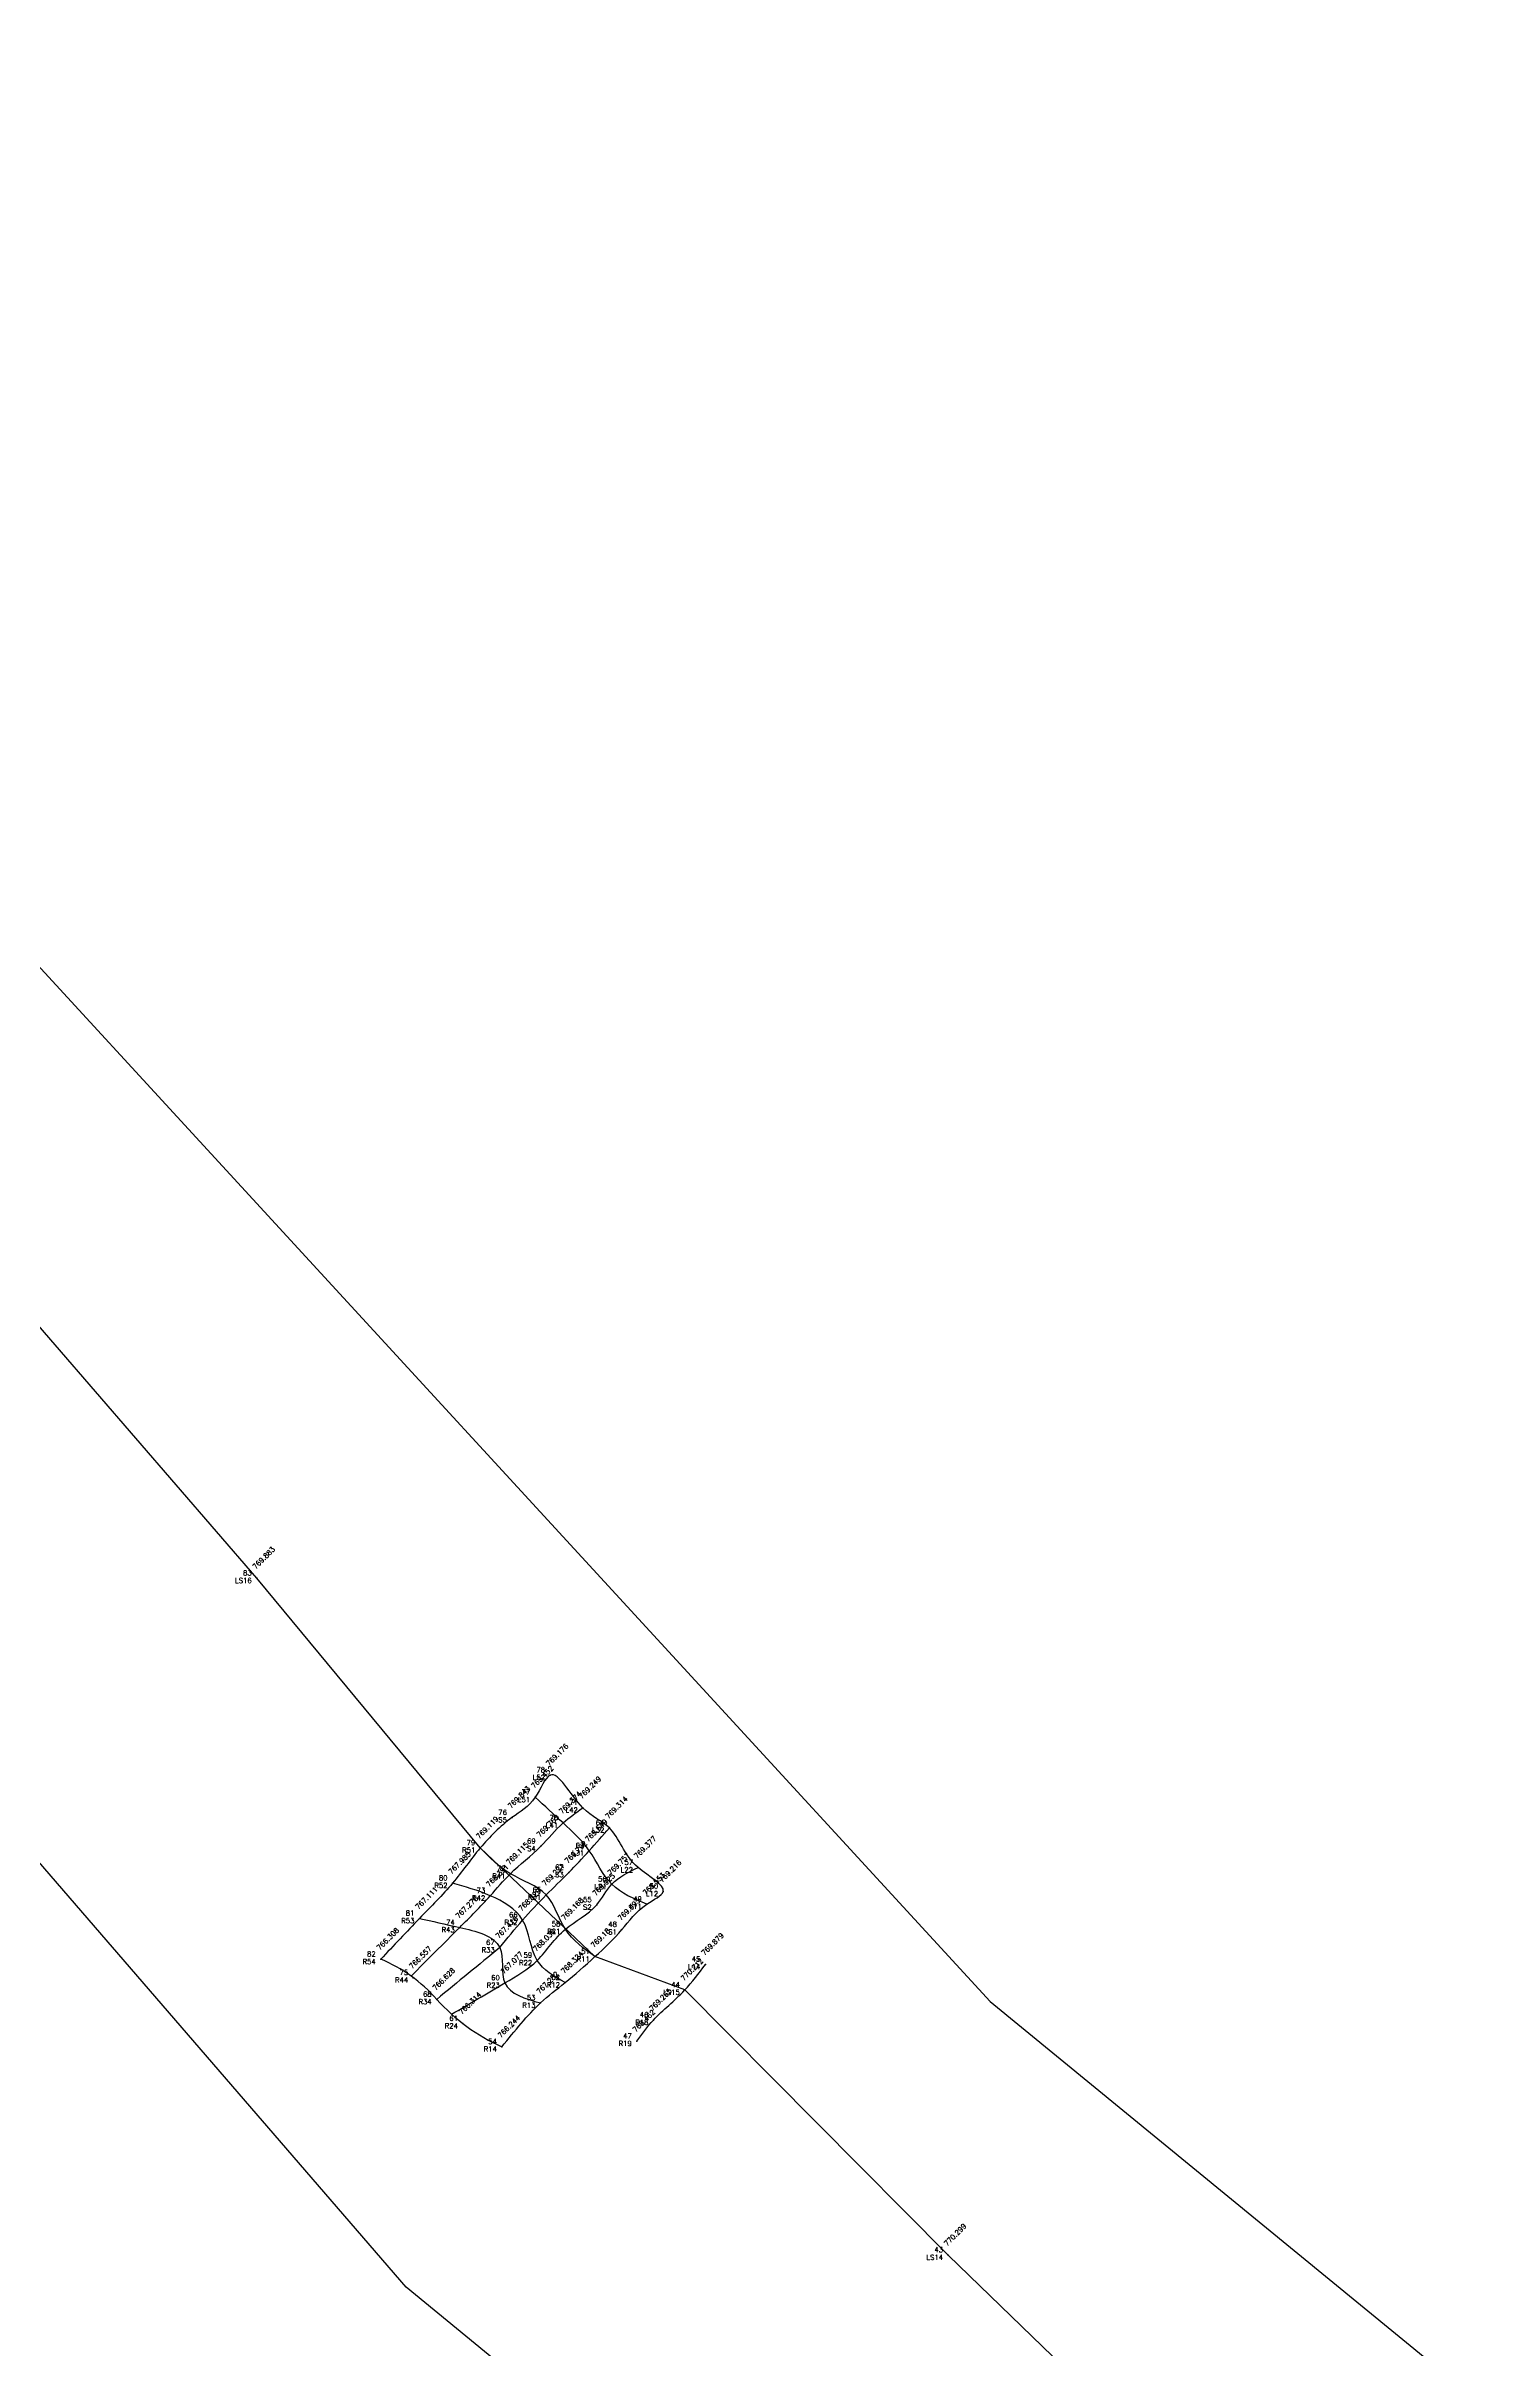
# Model space of a CAD drawing. Header units: millimetres. Extents: x 505 to 14020, y 627 to 6964.
# Drawn here: x 2699 to 3065, y 1855 to 2438 of the extents above; entities that cross this region are included whole.
import ezdxf
from ezdxf.enums import TextEntityAlignment as Align

# ---------------------------------------------------------------- set-up
doc = ezdxf.new("R2010")
doc.units = ezdxf.units.MM
for name, color, linetype in [('Boundary', 6, 'Continuous'), ('Points', 7, 'Continuous'), ('Points-ELV', 6, 'Continuous'), ('Points-NUM', 4, 'Continuous'), ('Points-TXT', 3, 'Continuous')]:
    doc.layers.add(name, color=color, linetype=linetype)
doc.styles.add('romans', font='romans.shx')

# ---------------------------------------------------------------- blocks, each defined once
blk = doc.blocks.new('POINTS')
at = {"layer": 'Points'}
blk.add_line((0, 0), (0, 0), dxfattribs=at)
blk.add_point((0, 0), dxfattribs=at)
at = {"layer": 'Points-ELV', "style": 'romans'}
blk.add_attdef('ELEV', text='', height=1, rotation=45, dxfattribs=at).set_placement((0, 0), align=Align.BOTTOM_LEFT)
at = {"layer": 'Points-NUM', "style": 'romans'}
blk.add_attdef('PTNUM', text='', height=1, dxfattribs=at).set_placement((0, 0), align=Align.BOTTOM_RIGHT)
at = {"layer": 'Points-TXT', "style": 'romans'}
blk.add_attdef('DESC', text='', height=1, dxfattribs=at).set_placement((0, 0), align=Align.BOTTOM_RIGHT)

msp = doc.modelspace()

# ---------------------------------------------------------------- linework, layer by layer
at = {"elevation": 774.157}
msp.add_lwpolyline([(3017.482, 1791.202), (2927.258, 1878.552), (2860.598, 1945.687), (2837.805, 1954.124), (2808.785, 1981.684), (2752.143, 2049.967), (2680.614, 2132.673), (2611.244, 2228.348), (2537.357, 2339.089), (2458.52, 2457.287), (2404.512, 2561.298), (2340.613, 2689.548), (2275.285, 2810.481)], dxfattribs=at)
for centre, radius, start, end in [((2769.193, 1918.485, -3153.612), 37.816, 41.007158, 67.671047), ((2834.549, 1976.632, 757.105), 49.667, 222.155363, 245.88377)]:
    msp.add_arc(centre, radius, start, end)
for points, knots in [([(2814.256, 1931.3, 757.105), (2817.502, 1935.318, 758.424), (2822.745, 1941.81, 760.555), (2830.384, 1947.495, 768.609), (2837.798, 1954.05, 771.356), (2844.638, 1960.472, 777.927), (2849.085, 1966.871, 774.494), (2858.187, 1971.147, 771.339), (2845.575, 1977.071, 773.978), (2843.499, 1987.029, 772.629), (2833.527, 1990.852, 772.583), (2826.957, 2004.573, 771.424), (2822.879, 1993.1, 773.362), (2815.714, 1989.069, 776.95), (2808.121, 1981.435, 771.554), (2802.135, 1972.612, 765.642), (2796.274, 1966.812, 762.823), (2793.361, 1963.821, 761.53)], [0, 0, 0, 0, 3.0767837, 4.9701759, 7.1133418, 9.1786703, 10.999067, 12.0788156, 13.8065062, 16.2389096, 17.891208, 20.1876441, 21.5428935, 23.1207776, 25.4117077, 27.9125764, 30.4664198, 30.4664198, 30.4664198, 30.4664198]), ([(2791.23, 1949.216, 753.147), (2795.31, 1953.285, 756.248), (2802.031, 1959.986, 761.276), (2810.611, 1968.541, 767.525), (2816.595, 1975.819, 772.017), (2823.811, 1981.239, 776.612), (2829.001, 1987.745, 772.735), (2833.028, 1990.61, 772.53), (2834.758, 1991.84, 772.442)], [763.4190974, 763.4190974, 763.4190974, 763.4190974, 767.2835053, 769.7368383, 771.3852345, 773.5187532, 775.1697968, 776.4124114, 776.4124114, 776.4124114, 776.4124114]), ([(2850.972, 1967.409, 773.993), (2847.695, 1968.764, 774.522), (2841.136, 1971.476, 775.581), (2837.032, 1981.283, 773.92), (2829.785, 1987.974, 772.774), (2825.038, 1992.322, 773.252), (2822.682, 1994.479, 773.478)], [0, 0, 0, 0, 2.0140209, 4.0308624, 5.9292246, 7.8127949, 7.8127949, 7.8127949, 7.8127949]), ([(2813.695, 1956.41, 763.087), (2815.61, 1958.768, 764.642), (2819.383, 1963.414, 767.681), (2825.062, 1969.469, 772.062), (2830.983, 1975.133, 776.286), (2836.448, 1980.977, 773.699), (2839.788, 1984.814, 773.084), (2841.474, 1986.752, 772.773)], [767.4266754, 767.4266754, 767.4266754, 767.4266754, 769.4279377, 771.3541332, 773.0371786, 774.5376739, 776.068507, 776.068507, 776.068507, 776.068507]), ([(2801.512, 1939.546, 753.827), (2805.977, 1942.166, 756.358), (2813.381, 1946.511, 760.493), (2824.07, 1952.782, 766.314), (2829.167, 1961.544, 771.718), (2837.944, 1965.475, 776.813), (2841.918, 1973.471, 774.935), (2846.306, 1975.542, 773.752), (2848.742, 1976.692, 773.095)], [763.7132874, 763.7132874, 763.7132874, 763.7132874, 767.0824633, 769.2634103, 771.6392979, 773.7469983, 775.023566, 776.6156295, 776.6156295, 776.6156295, 776.6156295]), ([(2830.241, 1947.54, 767.721), (2827.479, 1949.128, 766.999), (2821.403, 1952.624, 765.41), (2821.303, 1964.253, 768.103), (2811.237, 1970.038, 768.564), (2804.909, 1971.842, 766.856), (2801.752, 1972.742, 765.991)], [0, 0, 0, 0, 1.7905753, 3.9401304, 5.9490876, 7.9646146, 7.9646146, 7.9646146, 7.9646146]), ([(2793.361, 1963.821, 761.53), (2796.592, 1963.091, 761.742), (2803.321, 1961.572, 762.184), (2816.038, 1958.68, 764.081), (2812.8, 1945.584, 760.414), (2820.147, 1943.494, 761.724), (2824.03, 1942.39, 762.403)], [0, 0, 0, 0, 2.0560958, 4.2831623, 6.0877293, 8.1275758, 8.1275758, 8.1275758, 8.1275758])]:
    msp.add_open_spline(points, degree=3, knots=knots)
for points in [[(2837.805, 1954.124, 772.09), (2830.328, 1961.1, 772.028), (2825.459, 1969.761, 772.299), (2816.394, 1975.131, 771.758), (2808.785, 1981.684, 771.778)], [(2793.361, 1963.821, 761.53), (2783.56, 1953.465, 757.432)], [(2813.695, 1956.41, 763.087), (2797.73, 1943.298, -3153.612)], [(2848.42, 1932.718, 768.425), (2852.631, 1938.082, 772.523), (2860.598, 1945.687, 777.357), (2865.809, 1952.169, 775.657)]]:
    msp.add_spline(points, degree=3)
at = {"layer": 'Boundary'}
msp.add_polyline3d([(2228.837, 3021.461, -3153.612), (2297.076, 2884.095, -3153.612), (2396.568, 2678.151, -3153.612), (2478.455, 2550.527, -3153.612), (2670.625, 2233.513, -3153.612), (2937.902, 1942.741, -3153.612), (3195.505, 1731.814, -3153.612), (3460.66, 1538.917, -3153.612), (3788.393, 1347.597, -3153.612), (3836.16, 1294.989, -3153.612), (3790.343, 1221.922, -3153.612), (3726.003, 1216.077, -3153.612), (3601.224, 1284.273, -3153.612), (3433.553, 1379.747, -3153.612), (3278.554, 1460.608, -3153.612), (3062.038, 1647.02, -3153.612), (2789.977, 1870.424, -3153.612), (2604.758, 2084.754, -3153.612), (2407.697, 2399.078, -3153.612), (2250.715, 2708.174, -3153.612)], dxfattribs=at)

# ---------------------------------------------------------------- block references
at = {"layer": 'Points', "linetype": 'Continuous'}
ref = msp.add_blockref('POINTS', (2752.143, 2049.967, 775.677), dxfattribs=dict(at, xscale=5.103748448430278, yscale=5.103748448430278, zscale=5.103748448430278))
ref.add_attrib('PTNUM', '83', dxfattribs={"layer": 'Points-NUM', "height": 1.2759, "style": 'romans'}).set_placement((2750.867, 2050.286, 775.677), align=Align.BOTTOM_RIGHT)
ref.add_attrib('DESC', 'LS16', dxfattribs={"layer": 'Points-TXT', "height": 1.2759, "style": 'romans'}).set_placement((2750.867, 2048.372, 775.677), align=Align.BOTTOM_RIGHT)
ref.add_attrib('ELEV', '769.883', dxfattribs={"layer": 'Points-ELV', "height": 1.2759, "rotation": 45, "style": 'romans'}).set_placement((2752.143, 2051.881, 775.677), align=Align.BOTTOM_LEFT)
ref = msp.add_blockref('POINTS', (2826.454, 2000.103, 772.069), dxfattribs=dict(at, xscale=5.103748448430278, yscale=5.103748448430278, zscale=5.103748448430278))
ref.add_attrib('PTNUM', '78', dxfattribs={"layer": 'Points-NUM', "height": 1.2759, "style": 'romans'}).set_placement((2825.178, 2000.422, 772.069), align=Align.BOTTOM_RIGHT)
ref.add_attrib('DESC', 'L52', dxfattribs={"layer": 'Points-TXT', "height": 1.2759, "style": 'romans'}).set_placement((2825.178, 1998.508, 772.069), align=Align.BOTTOM_RIGHT)
ref.add_attrib('ELEV', '769.176', dxfattribs={"layer": 'Points-ELV', "height": 1.2759, "rotation": 45, "style": 'romans'}).set_placement((2826.454, 2002.017, 772.069), align=Align.BOTTOM_LEFT)
ref = msp.add_blockref('POINTS', (2822.682, 1994.479, 773.478), dxfattribs=dict(at, xscale=5.103748448430278, yscale=5.103748448430278, zscale=5.103748448430278))
ref.add_attrib('PTNUM', '77', dxfattribs={"layer": 'Points-NUM', "height": 1.2759, "style": 'romans'}).set_placement((2821.406, 1994.798, 773.478), align=Align.BOTTOM_RIGHT)
ref.add_attrib('DESC', 'L51', dxfattribs={"layer": 'Points-TXT', "height": 1.2759, "style": 'romans'}).set_placement((2821.406, 1992.884, 773.478), align=Align.BOTTOM_RIGHT)
ref.add_attrib('ELEV', '769.452', dxfattribs={"layer": 'Points-ELV', "height": 1.2759, "rotation": 45, "style": 'romans'}).set_placement((2822.682, 1996.393, 773.478), align=Align.BOTTOM_LEFT)
ref = msp.add_blockref('POINTS', (2816.808, 1989.345, 775.473), dxfattribs=dict(at, xscale=5.103748448430278, yscale=5.103748448430278, zscale=5.103748448430278))
ref.add_attrib('PTNUM', '76', dxfattribs={"layer": 'Points-NUM', "height": 1.2759, "style": 'romans'}).set_placement((2815.532, 1989.663, 775.473), align=Align.BOTTOM_RIGHT)
ref.add_attrib('DESC', 'S5', dxfattribs={"layer": 'Points-TXT', "height": 1.2759, "style": 'romans'}).set_placement((2815.532, 1987.75, 775.473), align=Align.BOTTOM_RIGHT)
ref.add_attrib('ELEV', '769.843', dxfattribs={"layer": 'Points-ELV', "height": 1.2759, "rotation": 45, "style": 'romans'}).set_placement((2816.808, 1991.258, 775.473), align=Align.BOTTOM_LEFT)
ref = msp.add_blockref('POINTS', (2829.761, 1987.987, 773.08), dxfattribs=dict(at, xscale=5.103748448430278, yscale=5.103748448430278, zscale=5.103748448430278))
ref.add_attrib('PTNUM', '70', dxfattribs={"layer": 'Points-NUM', "height": 1.2759, "style": 'romans'}).set_placement((2828.485, 1988.306, 773.08), align=Align.BOTTOM_RIGHT)
ref.add_attrib('DESC', 'L41', dxfattribs={"layer": 'Points-TXT', "height": 1.2759, "style": 'romans'}).set_placement((2828.485, 1986.392, 773.08), align=Align.BOTTOM_RIGHT)
ref.add_attrib('ELEV', '769.374', dxfattribs={"layer": 'Points-ELV', "height": 1.2759, "rotation": 45, "style": 'romans'}).set_placement((2829.761, 1989.901, 773.08), align=Align.BOTTOM_LEFT)
ref = msp.add_blockref('POINTS', (2834.758, 1991.84, 772.442), dxfattribs=dict(at, xscale=5.103748448430278, yscale=5.103748448430278, zscale=5.103748448430278))
ref.add_attrib('PTNUM', '71', dxfattribs={"layer": 'Points-NUM', "height": 1.2759, "style": 'romans'}).set_placement((2833.482, 1992.159, 772.442), align=Align.BOTTOM_RIGHT)
ref.add_attrib('DESC', 'L42', dxfattribs={"layer": 'Points-TXT', "height": 1.2759, "style": 'romans'}).set_placement((2833.482, 1990.245, 772.442), align=Align.BOTTOM_RIGHT)
ref.add_attrib('ELEV', '769.249', dxfattribs={"layer": 'Points-ELV', "height": 1.2759, "rotation": 45, "style": 'romans'}).set_placement((2834.758, 1993.754, 772.442), align=Align.BOTTOM_LEFT)
ref = msp.add_blockref('POINTS', (2824.096, 1982.077, 775.075), dxfattribs=dict(at, xscale=5.103748448430278, yscale=5.103748448430278, zscale=5.103748448430278))
ref.add_attrib('PTNUM', '69', dxfattribs={"layer": 'Points-NUM', "height": 1.2759, "style": 'romans'}).set_placement((2822.82, 1982.396, 775.075), align=Align.BOTTOM_RIGHT)
ref.add_attrib('DESC', 'S4', dxfattribs={"layer": 'Points-TXT', "height": 1.2759, "style": 'romans'}).set_placement((2822.82, 1980.482, 775.075), align=Align.BOTTOM_RIGHT)
ref.add_attrib('ELEV', '769.765', dxfattribs={"layer": 'Points-ELV', "height": 1.2759, "rotation": 45, "style": 'romans'}).set_placement((2824.096, 1983.991, 775.075), align=Align.BOTTOM_LEFT)
ref = msp.add_blockref('POINTS', (2841.474, 1986.752, 772.773), dxfattribs=dict(at, xscale=5.103748448430278, yscale=5.103748448430278, zscale=5.103748448430278))
ref.add_attrib('PTNUM', '64', dxfattribs={"layer": 'Points-NUM', "height": 1.2759, "style": 'romans'}).set_placement((2840.198, 1987.071, 772.773), align=Align.BOTTOM_RIGHT)
ref.add_attrib('DESC', 'L32', dxfattribs={"layer": 'Points-TXT', "height": 1.2759, "style": 'romans'}).set_placement((2840.198, 1985.157, 772.773), align=Align.BOTTOM_RIGHT)
ref.add_attrib('ELEV', '769.314', dxfattribs={"layer": 'Points-ELV', "height": 1.2759, "rotation": 45, "style": 'romans'}).set_placement((2841.474, 1988.666, 772.773), align=Align.BOTTOM_LEFT)
ref = msp.add_blockref('POINTS', (2808.785, 1981.684, 771.778), dxfattribs=dict(at, xscale=5.103748448430278, yscale=5.103748448430278, zscale=5.103748448430278))
ref.add_attrib('PTNUM', '79', dxfattribs={"layer": 'Points-NUM', "height": 1.2759, "style": 'romans'}).set_placement((2807.509, 1982.003, 771.778), align=Align.BOTTOM_RIGHT)
ref.add_attrib('DESC', 'R51', dxfattribs={"layer": 'Points-TXT', "height": 1.2759, "style": 'romans'}).set_placement((2807.509, 1980.089, 771.778), align=Align.BOTTOM_RIGHT)
ref.add_attrib('ELEV', '769.119', dxfattribs={"layer": 'Points-ELV', "height": 1.2759, "rotation": 45, "style": 'romans'}).set_placement((2808.785, 1983.598, 771.778), align=Align.BOTTOM_LEFT)
ref = msp.add_blockref('POINTS', (2836.37, 1980.959, 773.973), dxfattribs=dict(at, xscale=5.103748448430278, yscale=5.103748448430278, zscale=5.103748448430278))
ref.add_attrib('PTNUM', '63', dxfattribs={"layer": 'Points-NUM', "height": 1.2759, "style": 'romans'}).set_placement((2835.095, 1981.278, 773.973), align=Align.BOTTOM_RIGHT)
ref.add_attrib('DESC', 'L31', dxfattribs={"layer": 'Points-TXT', "height": 1.2759, "style": 'romans'}).set_placement((2835.095, 1979.364, 773.973), align=Align.BOTTOM_RIGHT)
ref.add_attrib('ELEV', '769.549', dxfattribs={"layer": 'Points-ELV', "height": 1.2759, "rotation": 45, "style": 'romans'}).set_placement((2836.37, 1982.873, 773.973), align=Align.BOTTOM_LEFT)
ref = msp.add_blockref('POINTS', (2848.742, 1976.692, 773.095), dxfattribs=dict(at, xscale=5.103748448430278, yscale=5.103748448430278, zscale=5.103748448430278))
ref.add_attrib('PTNUM', '57', dxfattribs={"layer": 'Points-NUM', "height": 1.2759, "style": 'romans'}).set_placement((2847.466, 1977.011, 773.095), align=Align.BOTTOM_RIGHT)
ref.add_attrib('DESC', 'L22', dxfattribs={"layer": 'Points-TXT', "height": 1.2759, "style": 'romans'}).set_placement((2847.466, 1975.097, 773.095), align=Align.BOTTOM_RIGHT)
ref.add_attrib('ELEV', '769.377', dxfattribs={"layer": 'Points-ELV', "height": 1.2759, "rotation": 45, "style": 'romans'}).set_placement((2848.742, 1978.606, 773.095), align=Align.BOTTOM_LEFT)
ref = msp.add_blockref('POINTS', (2801.752, 1972.742, 765.991), dxfattribs=dict(at, xscale=5.103748448430278, yscale=5.103748448430278, zscale=5.103748448430278))
ref.add_attrib('PTNUM', '80', dxfattribs={"layer": 'Points-NUM', "height": 1.2759, "style": 'romans'}).set_placement((2800.476, 1973.061, 765.991), align=Align.BOTTOM_RIGHT)
ref.add_attrib('DESC', 'R52', dxfattribs={"layer": 'Points-TXT', "height": 1.2759, "style": 'romans'}).set_placement((2800.476, 1971.147, 765.991), align=Align.BOTTOM_RIGHT)
ref.add_attrib('ELEV', '767.985', dxfattribs={"layer": 'Points-ELV', "height": 1.2759, "rotation": 45, "style": 'romans'}).set_placement((2801.752, 1974.656, 765.991), align=Align.BOTTOM_LEFT)
ref = msp.add_blockref('POINTS', (2816.394, 1975.131, 771.758), dxfattribs=dict(at, xscale=5.103748448430278, yscale=5.103748448430278, zscale=5.103748448430278))
ref.add_attrib('PTNUM', '72', dxfattribs={"layer": 'Points-NUM', "height": 1.2759, "style": 'romans'}).set_placement((2815.118, 1975.45, 771.758), align=Align.BOTTOM_RIGHT)
ref.add_attrib('DESC', 'R41', dxfattribs={"layer": 'Points-TXT', "height": 1.2759, "style": 'romans'}).set_placement((2815.118, 1973.536, 771.758), align=Align.BOTTOM_RIGHT)
ref.add_attrib('ELEV', '769.115', dxfattribs={"layer": 'Points-ELV', "height": 1.2759, "rotation": 45, "style": 'romans'}).set_placement((2816.394, 1977.044, 771.758), align=Align.BOTTOM_LEFT)
ref = msp.add_blockref('POINTS', (2831.195, 1975.452, 775.213), dxfattribs=dict(at, xscale=5.103748448430278, yscale=5.103748448430278, zscale=5.103748448430278))
ref.add_attrib('PTNUM', '62', dxfattribs={"layer": 'Points-NUM', "height": 1.2759, "style": 'romans'}).set_placement((2829.919, 1975.771, 775.213), align=Align.BOTTOM_RIGHT)
ref.add_attrib('DESC', 'S3', dxfattribs={"layer": 'Points-TXT', "height": 1.2759, "style": 'romans'}).set_placement((2829.919, 1973.857, 775.213), align=Align.BOTTOM_RIGHT)
ref.add_attrib('ELEV', '769.792', dxfattribs={"layer": 'Points-ELV', "height": 1.2759, "rotation": 45, "style": 'romans'}).set_placement((2831.195, 1977.366, 775.213), align=Align.BOTTOM_LEFT)
ref = msp.add_blockref('POINTS', (2842.082, 1972.461, 775.034), dxfattribs=dict(at, xscale=5.103748448430278, yscale=5.103748448430278, zscale=5.103748448430278))
ref.add_attrib('PTNUM', '56', dxfattribs={"layer": 'Points-NUM', "height": 1.2759, "style": 'romans'}).set_placement((2840.806, 1972.78, 775.034), align=Align.BOTTOM_RIGHT)
ref.add_attrib('DESC', 'L21', dxfattribs={"layer": 'Points-TXT', "height": 1.2759, "style": 'romans'}).set_placement((2840.806, 1970.866, 775.034), align=Align.BOTTOM_RIGHT)
ref.add_attrib('ELEV', '769.757', dxfattribs={"layer": 'Points-ELV', "height": 1.2759, "rotation": 45, "style": 'romans'}).set_placement((2842.082, 1974.375, 775.034), align=Align.BOTTOM_LEFT)
ref = msp.add_blockref('POINTS', (2855.096, 1970.634, 772.273), dxfattribs=dict(at, xscale=5.103748448430278, yscale=5.103748448430278, zscale=5.103748448430278))
ref.add_attrib('PTNUM', '50', dxfattribs={"layer": 'Points-NUM', "height": 1.2759, "style": 'romans'}).set_placement((2853.82, 1970.953, 772.273), align=Align.BOTTOM_RIGHT)
ref.add_attrib('DESC', 'L12', dxfattribs={"layer": 'Points-TXT', "height": 1.2759, "style": 'romans'}).set_placement((2853.82, 1969.039, 772.273), align=Align.BOTTOM_RIGHT)
ref.add_attrib('ELEV', '769.216', dxfattribs={"layer": 'Points-ELV', "height": 1.2759, "rotation": 45, "style": 'romans'}).set_placement((2855.096, 1972.548, 772.273), align=Align.BOTTOM_LEFT)
ref = msp.add_blockref('POINTS', (2811.306, 1969.542, 768.063), dxfattribs=dict(at, xscale=5.103748448430278, yscale=5.103748448430278, zscale=5.103748448430278))
ref.add_attrib('PTNUM', '73', dxfattribs={"layer": 'Points-NUM', "height": 1.2759, "style": 'romans'}).set_placement((2810.03, 1969.861, 768.063), align=Align.BOTTOM_RIGHT)
ref.add_attrib('DESC', 'R42', dxfattribs={"layer": 'Points-TXT', "height": 1.2759, "style": 'romans'}).set_placement((2810.03, 1967.947, 768.063), align=Align.BOTTOM_RIGHT)
ref.add_attrib('ELEV', '768.391', dxfattribs={"layer": 'Points-ELV', "height": 1.2759, "rotation": 45, "style": 'romans'}).set_placement((2811.306, 1971.456, 768.063), align=Align.BOTTOM_LEFT)
ref = msp.add_blockref('POINTS', (2825.459, 1969.761, 772.299), dxfattribs=dict(at, xscale=5.103748448430278, yscale=5.103748448430278, zscale=5.103748448430278))
ref.add_attrib('PTNUM', '65', dxfattribs={"layer": 'Points-NUM', "height": 1.2759, "style": 'romans'}).set_placement((2824.183, 1970.08, 772.299), align=Align.BOTTOM_RIGHT)
ref.add_attrib('DESC', 'R31', dxfattribs={"layer": 'Points-TXT', "height": 1.2759, "style": 'romans'}).set_placement((2824.183, 1968.167, 772.299), align=Align.BOTTOM_RIGHT)
ref.add_attrib('ELEV', '769.221', dxfattribs={"layer": 'Points-ELV', "height": 1.2759, "rotation": 45, "style": 'romans'}).set_placement((2825.459, 1971.675, 772.299), align=Align.BOTTOM_LEFT)
ref = msp.add_blockref('POINTS', (2838.259, 1967.255, 775.892), dxfattribs=dict(at, xscale=5.103748448430278, yscale=5.103748448430278, zscale=5.103748448430278))
ref.add_attrib('PTNUM', '55', dxfattribs={"layer": 'Points-NUM', "height": 1.2759, "style": 'romans'}).set_placement((2836.983, 1967.574, 775.892), align=Align.BOTTOM_RIGHT)
ref.add_attrib('DESC', 'S2', dxfattribs={"layer": 'Points-TXT', "height": 1.2759, "style": 'romans'}).set_placement((2836.983, 1965.661, 775.892), align=Align.BOTTOM_RIGHT)
ref.add_attrib('ELEV', '769.925', dxfattribs={"layer": 'Points-ELV', "height": 1.2759, "rotation": 45, "style": 'romans'}).set_placement((2838.259, 1969.169, 775.892), align=Align.BOTTOM_LEFT)
ref = msp.add_blockref('POINTS', (2850.972, 1967.409, 773.993), dxfattribs=dict(at, xscale=5.103748448430278, yscale=5.103748448430278, zscale=5.103748448430278))
ref.add_attrib('PTNUM', '49', dxfattribs={"layer": 'Points-NUM', "height": 1.2759, "style": 'romans'}).set_placement((2849.696, 1967.728, 773.993), align=Align.BOTTOM_RIGHT)
ref.add_attrib('DESC', 'L11', dxfattribs={"layer": 'Points-TXT', "height": 1.2759, "style": 'romans'}).set_placement((2849.696, 1965.814, 773.993), align=Align.BOTTOM_RIGHT)
ref.add_attrib('ELEV', '769.553', dxfattribs={"layer": 'Points-ELV', "height": 1.2759, "rotation": 45, "style": 'romans'}).set_placement((2850.972, 1969.323, 773.993), align=Align.BOTTOM_LEFT)
ref = msp.add_blockref('POINTS', (2793.361, 1963.821, 761.53), dxfattribs=dict(at, xscale=5.103748448430278, yscale=5.103748448430278, zscale=5.103748448430278))
ref.add_attrib('PTNUM', '81', dxfattribs={"layer": 'Points-NUM', "height": 1.2759, "style": 'romans'}).set_placement((2792.085, 1964.14, 761.53), align=Align.BOTTOM_RIGHT)
ref.add_attrib('DESC', 'R53', dxfattribs={"layer": 'Points-TXT', "height": 1.2759, "style": 'romans'}).set_placement((2792.085, 1962.226, 761.53), align=Align.BOTTOM_RIGHT)
ref.add_attrib('ELEV', '767.111', dxfattribs={"layer": 'Points-ELV', "height": 1.2759, "rotation": 45, "style": 'romans'}).set_placement((2793.361, 1965.735, 761.53), align=Align.BOTTOM_LEFT)
ref = msp.add_blockref('POINTS', (2803.564, 1961.514, 762.372), dxfattribs=dict(at, xscale=5.103748448430278, yscale=5.103748448430278, zscale=5.103748448430278))
ref.add_attrib('PTNUM', '74', dxfattribs={"layer": 'Points-NUM', "height": 1.2759, "style": 'romans'}).set_placement((2802.288, 1961.833, 762.372), align=Align.BOTTOM_RIGHT)
ref.add_attrib('DESC', 'R43', dxfattribs={"layer": 'Points-TXT', "height": 1.2759, "style": 'romans'}).set_placement((2802.288, 1959.919, 762.372), align=Align.BOTTOM_RIGHT)
ref.add_attrib('ELEV', '767.276', dxfattribs={"layer": 'Points-ELV', "height": 1.2759, "rotation": 45, "style": 'romans'}).set_placement((2803.564, 1963.428, 762.372), align=Align.BOTTOM_LEFT)
ref = msp.add_blockref('POINTS', (2819.508, 1963.397, 767.746), dxfattribs=dict(at, xscale=5.103748448430278, yscale=5.103748448430278, zscale=5.103748448430278))
ref.add_attrib('PTNUM', '66', dxfattribs={"layer": 'Points-NUM', "height": 1.2759, "style": 'romans'}).set_placement((2818.232, 1963.716, 767.746), align=Align.BOTTOM_RIGHT)
ref.add_attrib('DESC', 'R32', dxfattribs={"layer": 'Points-TXT', "height": 1.2759, "style": 'romans'}).set_placement((2818.232, 1961.802, 767.746), align=Align.BOTTOM_RIGHT)
ref.add_attrib('ELEV', '768.329', dxfattribs={"layer": 'Points-ELV', "height": 1.2759, "rotation": 45, "style": 'romans'}).set_placement((2819.508, 1965.311, 767.746), align=Align.BOTTOM_LEFT)
ref = msp.add_blockref('POINTS', (2830.328, 1961.1, 772.028), dxfattribs=dict(at, xscale=5.103748448430278, yscale=5.103748448430278, zscale=5.103748448430278))
ref.add_attrib('PTNUM', '58', dxfattribs={"layer": 'Points-NUM', "height": 1.2759, "style": 'romans'}).set_placement((2829.052, 1961.419, 772.028), align=Align.BOTTOM_RIGHT)
ref.add_attrib('DESC', 'R21', dxfattribs={"layer": 'Points-TXT', "height": 1.2759, "style": 'romans'}).set_placement((2829.052, 1959.505, 772.028), align=Align.BOTTOM_RIGHT)
ref.add_attrib('ELEV', '769.168', dxfattribs={"layer": 'Points-ELV', "height": 1.2759, "rotation": 45, "style": 'romans'}).set_placement((2830.328, 1963.014, 772.028), align=Align.BOTTOM_LEFT)
ref = msp.add_blockref('POINTS', (2844.654, 1960.978, 776.239), dxfattribs=dict(at, xscale=5.103748448430278, yscale=5.103748448430278, zscale=5.103748448430278))
ref.add_attrib('PTNUM', '48', dxfattribs={"layer": 'Points-NUM', "height": 1.2759, "style": 'romans'}).set_placement((2843.378, 1961.297, 776.239), align=Align.BOTTOM_RIGHT)
ref.add_attrib('DESC', 'S1', dxfattribs={"layer": 'Points-TXT', "height": 1.2759, "style": 'romans'}).set_placement((2843.378, 1959.383, 776.239), align=Align.BOTTOM_RIGHT)
ref.add_attrib('ELEV', '769.993', dxfattribs={"layer": 'Points-ELV', "height": 1.2759, "rotation": 45, "style": 'romans'}).set_placement((2844.654, 1962.892, 776.239), align=Align.BOTTOM_LEFT)
ref = msp.add_blockref('POINTS', (2783.56, 1953.465, 757.432), dxfattribs=dict(at, xscale=5.103748448430278, yscale=5.103748448430278, zscale=5.103748448430278))
ref.add_attrib('PTNUM', '82', dxfattribs={"layer": 'Points-NUM', "height": 1.2759, "style": 'romans'}).set_placement((2782.284, 1953.784, 757.432), align=Align.BOTTOM_RIGHT)
ref.add_attrib('DESC', 'R54', dxfattribs={"layer": 'Points-TXT', "height": 1.2759, "style": 'romans'}).set_placement((2782.284, 1951.87, 757.432), align=Align.BOTTOM_RIGHT)
ref.add_attrib('ELEV', '766.308', dxfattribs={"layer": 'Points-ELV', "height": 1.2759, "rotation": 45, "style": 'romans'}).set_placement((2783.56, 1955.379, 757.432), align=Align.BOTTOM_LEFT)
ref = msp.add_blockref('POINTS', (2813.695, 1956.41, 763.087), dxfattribs=dict(at, xscale=5.103748448430278, yscale=5.103748448430278, zscale=5.103748448430278))
ref.add_attrib('PTNUM', '67', dxfattribs={"layer": 'Points-NUM', "height": 1.2759, "style": 'romans'}).set_placement((2812.419, 1956.729, 763.087), align=Align.BOTTOM_RIGHT)
ref.add_attrib('DESC', 'R33', dxfattribs={"layer": 'Points-TXT', "height": 1.2759, "style": 'romans'}).set_placement((2812.419, 1954.815, 763.087), align=Align.BOTTOM_RIGHT)
ref.add_attrib('ELEV', '767.416', dxfattribs={"layer": 'Points-ELV', "height": 1.2759, "rotation": 45, "style": 'romans'}).set_placement((2813.695, 1958.324, 763.087), align=Align.BOTTOM_LEFT)
ref = msp.add_blockref('POINTS', (2823.198, 1953.174, 766.251), dxfattribs=dict(at, xscale=5.103748448430278, yscale=5.103748448430278, zscale=5.103748448430278))
ref.add_attrib('PTNUM', '59', dxfattribs={"layer": 'Points-NUM', "height": 1.2759, "style": 'romans'}).set_placement((2821.922, 1953.493, 766.251), align=Align.BOTTOM_RIGHT)
ref.add_attrib('DESC', 'R22', dxfattribs={"layer": 'Points-TXT', "height": 1.2759, "style": 'romans'}).set_placement((2821.922, 1951.579, 766.251), align=Align.BOTTOM_RIGHT)
ref.add_attrib('ELEV', '768.036', dxfattribs={"layer": 'Points-ELV', "height": 1.2759, "rotation": 45, "style": 'romans'}).set_placement((2823.198, 1955.088, 766.251), align=Align.BOTTOM_LEFT)
ref = msp.add_blockref('POINTS', (2837.805, 1954.124, 772.09), dxfattribs=dict(at, xscale=5.103748448430278, yscale=5.103748448430278, zscale=5.103748448430278))
ref.add_attrib('PTNUM', '51', dxfattribs={"layer": 'Points-NUM', "height": 1.2759, "style": 'romans'}).set_placement((2836.529, 1954.443, 772.09), align=Align.BOTTOM_RIGHT)
ref.add_attrib('DESC', 'R11', dxfattribs={"layer": 'Points-TXT', "height": 1.2759, "style": 'romans'}).set_placement((2836.529, 1952.529, 772.09), align=Align.BOTTOM_RIGHT)
ref.add_attrib('ELEV', '769.18', dxfattribs={"layer": 'Points-ELV', "height": 1.2759, "rotation": 45, "style": 'romans'}).set_placement((2837.805, 1956.037, 772.09), align=Align.BOTTOM_LEFT)
ref = msp.add_blockref('POINTS', (2791.808, 1948.793, -3153.612), dxfattribs=dict(at, xscale=5.103748448430278, yscale=5.103748448430278, zscale=5.103748448430278))
ref.add_attrib('PTNUM', '75', dxfattribs={"layer": 'Points-NUM', "height": 1.2759, "style": 'romans'}).set_placement((2790.532, 1949.112, -3153.612), align=Align.BOTTOM_RIGHT)
ref.add_attrib('DESC', 'R44', dxfattribs={"layer": 'Points-TXT', "height": 1.2759, "style": 'romans'}).set_placement((2790.532, 1947.198, -3153.612), align=Align.BOTTOM_RIGHT)
ref.add_attrib('ELEV', '766.557', dxfattribs={"layer": 'Points-ELV', "height": 1.2759, "rotation": 45, "style": 'romans'}).set_placement((2791.808, 1950.707, -3153.612), align=Align.BOTTOM_LEFT)
ref = msp.add_blockref('POINTS', (2814.996, 1947.458, 761.356), dxfattribs=dict(at, xscale=5.103748448430278, yscale=5.103748448430278, zscale=5.103748448430278))
ref.add_attrib('PTNUM', '60', dxfattribs={"layer": 'Points-NUM', "height": 1.2759, "style": 'romans'}).set_placement((2813.72, 1947.777, 761.356), align=Align.BOTTOM_RIGHT)
ref.add_attrib('DESC', 'R23', dxfattribs={"layer": 'Points-TXT', "height": 1.2759, "style": 'romans'}).set_placement((2813.72, 1945.863, 761.356), align=Align.BOTTOM_RIGHT)
ref.add_attrib('ELEV', '767.077', dxfattribs={"layer": 'Points-ELV', "height": 1.2759, "rotation": 45, "style": 'romans'}).set_placement((2814.996, 1949.372, 761.356), align=Align.BOTTOM_LEFT)
ref = msp.add_blockref('POINTS', (2830.241, 1947.54, 767.721), dxfattribs=dict(at, xscale=5.103748448430278, yscale=5.103748448430278, zscale=5.103748448430278))
ref.add_attrib('PTNUM', '52', dxfattribs={"layer": 'Points-NUM', "height": 1.2759, "style": 'romans'}).set_placement((2828.965, 1947.859, 767.721), align=Align.BOTTOM_RIGHT)
ref.add_attrib('DESC', 'R12', dxfattribs={"layer": 'Points-TXT', "height": 1.2759, "style": 'romans'}).set_placement((2828.965, 1945.945, 767.721), align=Align.BOTTOM_RIGHT)
ref.add_attrib('ELEV', '768.324', dxfattribs={"layer": 'Points-ELV', "height": 1.2759, "rotation": 45, "style": 'romans'}).set_placement((2830.241, 1949.454, 767.721), align=Align.BOTTOM_LEFT)
ref = msp.add_blockref('POINTS', (2865.809, 1952.169, 775.657), dxfattribs=dict(at, xscale=5.103748448430278, yscale=5.103748448430278, zscale=5.103748448430278))
ref.add_attrib('PTNUM', '45', dxfattribs={"layer": 'Points-NUM', "height": 1.2759, "style": 'romans'}).set_placement((2864.533, 1952.488, 775.657), align=Align.BOTTOM_RIGHT)
ref.add_attrib('DESC', 'L14', dxfattribs={"layer": 'Points-TXT', "height": 1.2759, "style": 'romans'}).set_placement((2864.533, 1950.574, 775.657), align=Align.BOTTOM_RIGHT)
ref.add_attrib('ELEV', '769.879', dxfattribs={"layer": 'Points-ELV', "height": 1.2759, "rotation": 45, "style": 'romans'}).set_placement((2865.809, 1954.083, 775.657), align=Align.BOTTOM_LEFT)
ref = msp.add_blockref('POINTS', (2797.73, 1943.298, -3153.612), dxfattribs=dict(at, xscale=5.103748448430278, yscale=5.103748448430278, zscale=5.103748448430278))
ref.add_attrib('PTNUM', '68', dxfattribs={"layer": 'Points-NUM', "height": 1.2759, "style": 'romans'}).set_placement((2796.454, 1943.617, -3153.612), align=Align.BOTTOM_RIGHT)
ref.add_attrib('DESC', 'R34', dxfattribs={"layer": 'Points-TXT', "height": 1.2759, "style": 'romans'}).set_placement((2796.454, 1941.703, -3153.612), align=Align.BOTTOM_RIGHT)
ref.add_attrib('ELEV', '766.628', dxfattribs={"layer": 'Points-ELV', "height": 1.2759, "rotation": 45, "style": 'romans'}).set_placement((2797.73, 1945.212, -3153.612), align=Align.BOTTOM_LEFT)
ref = msp.add_blockref('POINTS', (2824.03, 1942.39, 762.403), dxfattribs=dict(at, xscale=5.103748448430278, yscale=5.103748448430278, zscale=5.103748448430278))
ref.add_attrib('PTNUM', '53', dxfattribs={"layer": 'Points-NUM', "height": 1.2759, "style": 'romans'}).set_placement((2822.754, 1942.709, 762.403), align=Align.BOTTOM_RIGHT)
ref.add_attrib('DESC', 'R13', dxfattribs={"layer": 'Points-TXT', "height": 1.2759, "style": 'romans'}).set_placement((2822.754, 1940.795, 762.403), align=Align.BOTTOM_RIGHT)
ref.add_attrib('ELEV', '767.282', dxfattribs={"layer": 'Points-ELV', "height": 1.2759, "rotation": 45, "style": 'romans'}).set_placement((2824.03, 1944.304, 762.403), align=Align.BOTTOM_LEFT)
ref = msp.add_blockref('POINTS', (2860.598, 1945.687, 777.357), dxfattribs=dict(at, xscale=5.103748448430278, yscale=5.103748448430278, zscale=5.103748448430278))
ref.add_attrib('PTNUM', '44', dxfattribs={"layer": 'Points-NUM', "height": 1.2759, "style": 'romans'}).set_placement((2859.322, 1946.006, 777.357), align=Align.BOTTOM_RIGHT)
ref.add_attrib('DESC', 'LS15', dxfattribs={"layer": 'Points-TXT', "height": 1.2759, "style": 'romans'}).set_placement((2859.322, 1944.092, 777.357), align=Align.BOTTOM_RIGHT)
ref.add_attrib('ELEV', '770.212', dxfattribs={"layer": 'Points-ELV', "height": 1.2759, "rotation": 45, "style": 'romans'}).set_placement((2860.598, 1947.601, 777.357), align=Align.BOTTOM_LEFT)
ref = msp.add_blockref('POINTS', (2804.392, 1937.169, -3153.612), dxfattribs=dict(at, xscale=5.103748448430278, yscale=5.103748448430278, zscale=5.103748448430278))
ref.add_attrib('PTNUM', '61', dxfattribs={"layer": 'Points-NUM', "height": 1.2759, "style": 'romans'}).set_placement((2803.116, 1937.488, -3153.612), align=Align.BOTTOM_RIGHT)
ref.add_attrib('DESC', 'R24', dxfattribs={"layer": 'Points-TXT', "height": 1.2759, "style": 'romans'}).set_placement((2803.116, 1935.574, -3153.612), align=Align.BOTTOM_RIGHT)
ref.add_attrib('ELEV', '766.314', dxfattribs={"layer": 'Points-ELV', "height": 1.2759, "rotation": 45, "style": 'romans'}).set_placement((2804.392, 1939.083, -3153.612), align=Align.BOTTOM_LEFT)
ref = msp.add_blockref('POINTS', (2852.631, 1938.082, 772.523), dxfattribs=dict(at, xscale=5.103748448430278, yscale=5.103748448430278, zscale=5.103748448430278))
ref.add_attrib('PTNUM', '46', dxfattribs={"layer": 'Points-NUM', "height": 1.2759, "style": 'romans'}).set_placement((2851.355, 1938.401, 772.523), align=Align.BOTTOM_RIGHT)
ref.add_attrib('DESC', 'R18', dxfattribs={"layer": 'Points-TXT', "height": 1.2759, "style": 'romans'}).set_placement((2851.355, 1936.488, 772.523), align=Align.BOTTOM_RIGHT)
ref.add_attrib('ELEV', '769.265', dxfattribs={"layer": 'Points-ELV', "height": 1.2759, "rotation": 45, "style": 'romans'}).set_placement((2852.631, 1939.996, 772.523), align=Align.BOTTOM_LEFT)
ref = msp.add_blockref('POINTS', (2814.256, 1931.3, 757.105), dxfattribs=dict(at, xscale=5.103748448430278, yscale=5.103748448430278, zscale=5.103748448430278))
ref.add_attrib('PTNUM', '54', dxfattribs={"layer": 'Points-NUM', "height": 1.2759, "style": 'romans'}).set_placement((2812.98, 1931.619, 757.105), align=Align.BOTTOM_RIGHT)
ref.add_attrib('DESC', 'R14', dxfattribs={"layer": 'Points-TXT', "height": 1.2759, "style": 'romans'}).set_placement((2812.98, 1929.705, 757.105), align=Align.BOTTOM_RIGHT)
ref.add_attrib('ELEV', '766.244', dxfattribs={"layer": 'Points-ELV', "height": 1.2759, "rotation": 45, "style": 'romans'}).set_placement((2814.256, 1933.213, 757.105), align=Align.BOTTOM_LEFT)
ref = msp.add_blockref('POINTS', (2848.42, 1932.718, 768.425), dxfattribs=dict(at, xscale=5.103748448430278, yscale=5.103748448430278, zscale=5.103748448430278))
ref.add_attrib('PTNUM', '47', dxfattribs={"layer": 'Points-NUM', "height": 1.2759, "style": 'romans'}).set_placement((2847.144, 1933.037, 768.425), align=Align.BOTTOM_RIGHT)
ref.add_attrib('DESC', 'R19', dxfattribs={"layer": 'Points-TXT', "height": 1.2759, "style": 'romans'}).set_placement((2847.144, 1931.123, 768.425), align=Align.BOTTOM_RIGHT)
ref.add_attrib('ELEV', '768.462', dxfattribs={"layer": 'Points-ELV', "height": 1.2759, "rotation": 45, "style": 'romans'}).set_placement((2848.42, 1934.632, 768.425), align=Align.BOTTOM_LEFT)
ref = msp.add_blockref('POINTS', (2927.258, 1878.552, 777.801), dxfattribs=dict(at, xscale=5.103748448430278, yscale=5.103748448430278, zscale=5.103748448430278))
ref.add_attrib('PTNUM', '43', dxfattribs={"layer": 'Points-NUM', "height": 1.2759, "style": 'romans'}).set_placement((2925.982, 1878.871, 777.801), align=Align.BOTTOM_RIGHT)
ref.add_attrib('DESC', 'LS14', dxfattribs={"layer": 'Points-TXT', "height": 1.2759, "style": 'romans'}).set_placement((2925.982, 1876.957, 777.801), align=Align.BOTTOM_RIGHT)
ref.add_attrib('ELEV', '770.299', dxfattribs={"layer": 'Points-ELV', "height": 1.2759, "rotation": 45, "style": 'romans'}).set_placement((2927.258, 1880.466, 777.801), align=Align.BOTTOM_LEFT)

doc.saveas('drawing.dxf')
